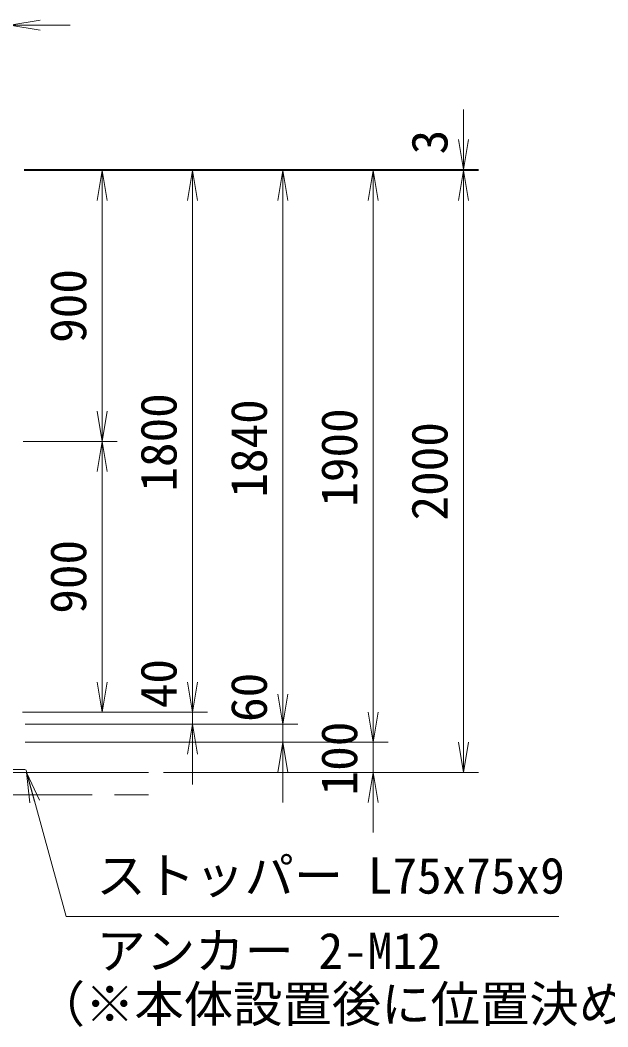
# Model space of a CAD drawing. Units: millimetres, scale not verified. Extents: x -10500 to 10500, y -7425 to 7425.
# Drawn here: x 1905 to 3857, y -1229 to 2117 of the extents above; entities that cross this region are included whole.
import ezdxf
from ezdxf.enums import TextEntityAlignment as Align

# ---------------------------------------------------------------- set-up
doc = ezdxf.new("R2010")
doc.units = ezdxf.units.MM
doc.header["$LTSCALE"] = 50
doc.linetypes.add('DASHED', pattern=[7.5, 6, -1.5])
for name, color, linetype, lineweight in [('0-0_D-STR-DIM', 7, 'Continuous', 9), ('0-1_0', 7, 'Continuous', 9), ('0-4_D-STR3', 3, 'Continuous', 13), ('0-5_D-STR2', 7, 'Continuous', 9), ('0-6_D-STR5', 3, 'Continuous', 18), ('0-9_D-STR-TXT', 7, 'Continuous', 9)]:
    doc.layers.add(name, color=color, linetype=linetype, lineweight=lineweight)
doc.styles.add('ＭＳ ゴシック', font='')
doc.styles.get('ＭＳ ゴシック').set_extended_font_data('MS Gothic')

# ---------------------------------------------------------------- blocks, each defined once
blk = doc.blocks.new('_Open')
at = {"layer": '0-1_0'}
blk.add_line((-50, 8.33), (0, 0), dxfattribs=at)
blk.add_lwpolyline([(-50, -8.33), (0, 0), (-50, 0)], dxfattribs=at)

msp = doc.modelspace()

# ---------------------------------------------------------------- linework, layer by layer
at = {"layer": '0-0_D-STR-DIM'}
for p, q in [((1971.42, 2099.98), (2071.42, 2099.98)), ((3377.65, 1719.98), (3377.65, 1819.98)), ((1918.02, 1619.98), (3427.65, 1619.98)), ((1918.02, 1616.97), (2527.65, 1616.97)), ((1918.02, 1616.97), (2827.65, 1616.97)), ((1918.02, 1616.97), (3427.65, 1616.97)), ((1918.02, 1616.97), (2227.65, 1616.97)), ((1918.02, 1616.97), (3127.65, 1616.97)), ((2501.03, 1616.98), (3427.65, 1616.98)), ((3377.65, 1616.97), (3377.65, 1619.98)), ((2177.65, 1516.97), (2177.65, 816.98)), ((2477.65, 1516.97), (2477.65, -83.02)), ((2777.65, -123.02), (2777.65, 1516.97)), ((3077.65, -183.02), (3077.65, 1516.97)), ((3377.65, -283.02), (3377.65, 1516.98)), ((3377.65, 1516.97), (3377.65, 1416.97)), ((1914.62, 716.98), (2227.65, 716.98)), ((1914.62, 716.98), (2227.65, 716.98)), ((2177.65, -83.02), (2177.65, 616.98)), ((2477.65, -83.02), (2477.65, 16.98)), ((2777.65, -123.02), (2777.65, -23.02)), ((3077.65, -183.02), (3077.65, -83.02)), ((1912.82, -183.02), (2527.65, -183.02)), ((1912.82, -183.02), (2527.65, -183.02)), ((1912.82, -183.02), (2227.65, -183.02)), ((2477.65, -183.02), (2477.65, -223.02)), ((1921.42, -223.02), (2527.65, -223.02)), ((1921.42, -223.02), (2827.65, -223.02)), ((1921.42, -223.02), (2827.65, -223.02)), ((2777.65, -283.02), (2777.65, -223.02)), ((1921.42, -283.02), (2827.65, -283.02)), ((1921.42, -283.02), (3127.65, -283.02)), ((1921.42, -283.02), (3127.65, -283.02)), ((3077.65, -283.02), (3077.65, -383.02)), ((2477.65, -323.02), (2477.65, -423.02)), ((2381.03, -383.02), (3127.65, -383.02)), ((2381.03, -383.02), (3427.65, -383.02)), ((2777.65, -383.02), (2777.65, -483.02)), ((3077.65, -483.02), (3077.65, -583.02))]:
    msp.add_line(p, q, dxfattribs=at)
at = {"layer": '0-4_D-STR3'}
for p, q in [((1851.42, -383.02), (1926.42, -383.02)), ((1868.92, -374.02), (1920.42, -374.02)), ((1926.42, -383.02), (1926.42, -380.02))]:
    msp.add_line(p, q, dxfattribs=at)
msp.add_arc((1920.42, -380.02), 6, 0, 90, dxfattribs=at)
at = {"layer": '0-5_D-STR2'}
msp.add_line((-6405.95, -383.02), (2331.03, -383.02), dxfattribs=at)
at = {"layer": '0-6_D-STR5'}
msp.add_line((-6405.95, -383.02), (2331.03, -383.02), dxfattribs=at)
at = {"layer": '0-6_D-STR5', "linetype": 'DASHED'}
msp.add_line((-6405.95, -458.02), (2331.03, -458.02), dxfattribs=at)
at = {"layer": '0-9_D-STR-TXT'}
msp.add_lwpolyline([(3694.81, -862.21), (2058.5, -862.21), (1926.96, -384.95)], dxfattribs=at)

# ---------------------------------------------------------------- block references
at = {"layer": '0-0_D-STR-DIM', "xscale": 2, "yscale": 2}
for p, rotation in [((1871.42, 2099.98), 180), ((3377.65, 1619.98), 270), ((2177.65, 1616.97), 90), ((2477.65, 1616.97), 90), ((2777.65, 1616.97), 90), ((3077.65, 1616.97), 90), ((3377.65, 1616.98), 90), ((3377.65, 1616.97), 90), ((2177.65, 716.98), 270), ((2177.65, 716.98), 90), ((2177.65, -183.02), 270), ((2477.65, -183.02), 270), ((2477.65, -183.02), 270), ((2777.65, -223.02), 270), ((2777.65, -223.02), 270), ((3077.65, -283.02), 270), ((3077.65, -283.02), 270), ((2477.65, -223.02), 90), ((2777.65, -283.02), 90), ((3377.65, -383.02), 270), ((3077.65, -383.02), 90)]:
    msp.add_blockref('_Open', p, dxfattribs=dict(at, rotation=rotation))
at = {"layer": '0-9_D-STR-TXT', "xscale": 2, "yscale": 2, "rotation": 105.40927}
msp.add_blockref('_Open', (1926.42, -383.02), dxfattribs=at)

# ---------------------------------------------------------------- texts
at = {"layer": '0-0_D-STR-DIM', "style": 'ＭＳ ゴシック'}
for s, p in [('3', (3360.78, 1670.66)), ('900', (2160.78, 1044.16)), ('1800', (2460.78, 549.72)), ('1840', (2760.78, 529.72)), ('1900', (3060.78, 499.72)), ('2000', (3360.78, 453.85)), ('900', (2160.78, 144.16)), ('40', (2460.78, -169.94)), ('60', (2760.78, -215.52)), ('100', (3060.78, -459.65))]:
    msp.add_text(s, height=120.2, rotation=90, dxfattribs=at).set_placement(p, align=Align.BOTTOM_LEFT)
at = {"layer": '0-9_D-STR-TXT', "style": 'ＭＳ ゴシック'}
for s, p in [('ストッパー L75x75x9', (2158.5, -822.18)), ('アンカー 2-M12', (2158.5, -1072.18)), ('（※本体設置後に位置決め）', (1956.76, -1249.07))]:
    msp.add_text(s, height=120.2, dxfattribs=at).set_placement(p, align=Align.BOTTOM_LEFT)

doc.saveas('drawing.dxf')
